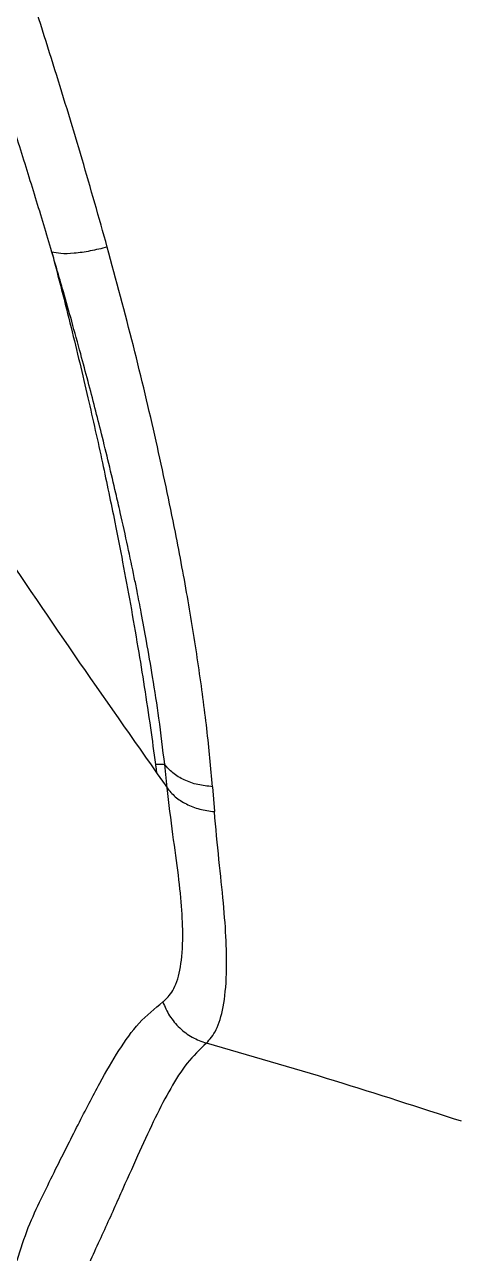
# Model space of a CAD drawing. Extents: x 943 to 1030, y 781 to 934.
# Drawn here: x 1015.67 to 1017.5, y 875.86 to 881.01 of the extents above; entities that cross this region are included whole.
import ezdxf

# ---------------------------------------------------------------- set-up
doc = ezdxf.new("R2010")
doc.units = 0
doc.header["$MEASUREMENT"] = 0
doc.layers.add('1', color=4, linetype='Continuous')

# ---------------------------------------------------------------- blocks, each defined once
blk = doc.blocks.new('AIRA')
at = {"layer": '1', "color": 3, "linetype": 'Continuous', "lineweight": 25}
for p, q in [((73.0771, 74.7418), (73.0385, 74.7418)), ((73.087, 74.6444), (73.0771, 74.7418)), ((73.2778, 74.6483), (73.2854, 74.544))]:
    blk.add_line(p, q, dxfattribs=at)
for points, knots in [([(72.8363, 76.9087), (72.8017, 77.0315), (72.7321, 77.278), (72.6174, 77.6528), (72.4773, 78.0936), (72.311, 78.5977), (72.1818, 78.9745), (72.1176, 79.1619)], [0, 0, 0, 0, 0.164983, 0.331327, 0.500103, 0.751328, 1, 1, 1, 1]), ([(72.6042, 76.8881), (72.593, 76.926), (72.5705, 77.0018), (72.536, 77.1157), (72.5008, 77.2296), (72.4649, 77.3437), (72.4323, 77.4457), (72.4065, 77.5255), (72.3855, 77.5903), (72.3629, 77.6594), (72.3353, 77.7434), (72.3097, 77.8207), (72.2873, 77.8881), (72.2669, 77.9491), (72.2425, 78.0219), (72.2083, 78.1234), (72.1665, 78.2467), (72.1182, 78.3879), (72.0706, 78.5262), (72.0227, 78.6647), (71.9744, 78.8033), (71.9258, 78.9422), (71.8932, 79.0348), (71.8769, 79.0812)], [0, 0, 0, 0, 0.052542, 0.104953, 0.15728, 0.209567, 0.261859, 0.297373, 0.319063, 0.350651, 0.392144, 0.43394, 0.456399, 0.484184, 0.517292, 0.555735, 0.62264, 0.685362, 0.74814, 0.810985, 0.873905, 0.936908, 1, 1, 1, 1]), ([(72.8363, 76.9087), (72.8124, 76.9029), (72.7634, 76.8909), (72.6963, 76.8819), (72.6396, 76.8799), (72.6159, 76.8854), (72.6042, 76.8881)], [0, 0, 0, 0, 0.2450965, 0.5, 0.7549035, 1, 1, 1, 1]), ([(73.2778, 74.6483), (73.2704, 74.7283), (73.2555, 74.8895), (73.2204, 75.1519), (73.1763, 75.4273), (73.1181, 75.741), (73.0424, 76.0974), (72.9474, 76.4965), (72.8736, 76.7703), (72.8363, 76.9087)], [0, 0, 0, 0, 0.124485, 0.250708, 0.374752, 0.501466, 0.664209, 0.830269, 1, 1, 1, 1]), ([(72.6042, 76.8881), (72.6316, 76.7823), (72.6848, 76.5766), (72.7548, 76.2824), (72.8158, 76.0102), (72.8635, 75.7812), (72.902, 75.5844), (72.9344, 75.4093), (72.9645, 75.2354), (72.9925, 75.0625), (73.0172, 74.8986), (73.0316, 74.7926), (73.0385, 74.7418)], [0, 0, 0, 0, 0.13623, 0.265053, 0.386338, 0.499987, 0.577802, 0.660791, 0.748949, 0.830846, 0.918894, 1, 1, 1, 1]), ([(73.0771, 74.7418), (73.0695, 74.8055), (73.0554, 74.9235), (73.0286, 75.0981), (73.0033, 75.2468), (72.981, 75.3672), (72.9635, 75.4567), (72.945, 75.5485), (72.922, 75.6579), (72.8959, 75.776), (72.8692, 75.892), (72.8432, 76.0018), (72.8139, 76.121), (72.7848, 76.2359), (72.7558, 76.3472), (72.7234, 76.4683), (72.689, 76.5933), (72.6553, 76.7124), (72.6274, 76.8091), (72.6111, 76.8647), (72.6042, 76.8881)], [0, 0, 0, 0, 0.104831, 0.193879, 0.267473, 0.325657, 0.368198, 0.394992, 0.455213, 0.520655, 0.557237, 0.612982, 0.668682, 0.716407, 0.765349, 0.815455, 0.875, 0.928236, 0.969919, 1, 1, 1, 1]), ([(72.3146, 75.7655), (72.4341, 75.588), (72.6732, 75.2331), (72.9198, 74.8821), (73.0431, 74.7066)], [0, 0, 0, 0, 0.499999, 1, 1, 1, 1]), ([(73.0385, 74.7418), (73.0393, 74.7359), (73.0408, 74.7241), (73.0424, 74.7125), (73.0431, 74.7066)], [0, 0, 0, 0, 0.499997, 1, 1, 1, 1]), ([(73.2778, 74.6483), (73.2569, 74.6506), (73.2145, 74.6552), (73.1577, 74.6756), (73.1093, 74.7042), (73.0877, 74.7294), (73.0771, 74.7418)], [0, 0, 0, 0, 0.246428, 0.500001, 0.753573, 1, 1, 1, 1]), ([(73.0431, 74.7066), (73.0504, 74.6962), (73.065, 74.6755), (73.0796, 74.6548), (73.0869, 74.6444)], [0, 0, 0, 0, 0.5, 1, 1, 1, 1]), ([(73.0692, 73.7466), (73.0841, 73.7603), (73.1138, 73.7874), (73.1434, 73.8733), (73.1552, 73.9889), (73.1508, 74.1268), (73.136, 74.2755), (73.1109, 74.4469), (73.095, 74.5777), (73.0869, 74.6444)], [0, 0, 0, 0, 0.1661351, 0.3306607, 0.4955022, 0.620176, 0.7442714, 0.8696437, 1, 1, 1, 1]), ([(73.0869, 74.6444), (73.0976, 74.6312), (73.119, 74.6049), (73.1667, 74.5747), (73.2225, 74.5526), (73.2645, 74.5469), (73.2854, 74.544)], [0, 0, 0, 0, 0.25, 0.5, 0.75, 1, 1, 1, 1]), ([(73.2518, 73.5741), (73.2663, 73.5905), (73.2952, 73.6232), (73.3247, 73.7198), (73.3379, 73.8474), (73.3361, 73.9979), (73.3246, 74.1582), (73.304, 74.3393), (73.2916, 74.4757), (73.2854, 74.544)], [0, 0, 0, 0, 0.16496, 0.330251, 0.497192, 0.623732, 0.749172, 0.874326, 1, 1, 1, 1]), ([(72.4586, 72.6642), (72.4735, 72.7115), (72.5031, 72.805), (72.5601, 72.9228), (72.6138, 73.0337), (72.6655, 73.1368), (72.7143, 73.2334), (72.7608, 73.3235), (72.8175, 73.4309), (72.8851, 73.5472), (72.9669, 73.6635), (73.035, 73.7189), (73.0692, 73.7467)], [0, 0, 0, 0, 0.081764, 0.161878, 0.241691, 0.3214, 0.401021, 0.480613, 0.560228, 0.706357, 0.85287, 1, 1, 1, 1]), ([(73.0692, 73.7466), (73.0778, 73.727), (73.0952, 73.687), (73.1384, 73.6368), (73.1909, 73.5966), (73.2317, 73.5816), (73.2518, 73.5741)], [0, 0, 0, 0, 0.24645, 0.500001, 0.753552, 1, 1, 1, 1]), ([(73.2518, 73.5741), (73.2242, 73.5475), (73.1688, 73.4943), (73.1017, 73.3875), (73.0374, 73.264), (72.9729, 73.1229), (72.9025, 72.9665), (72.8262, 72.7943), (72.7386, 72.6097), (72.6899, 72.4699), (72.6656, 72.4)], [0, 0, 0, 0, 0.125134, 0.250096, 0.374997, 0.499908, 0.624886, 0.74999, 0.875097, 1, 1, 1, 1]), ([(74.3208, 73.2469), (74.1435, 73.3044), (73.789, 73.4193), (73.4309, 73.5225), (73.2518, 73.5741)], [0, 0, 0, 0, 0.5, 1, 1, 1, 1])]:
    blk.add_open_spline(points, degree=3, knots=knots, dxfattribs=at)

msp = doc.modelspace()

# ---------------------------------------------------------------- block references
at = {"layer": '1'}
msp.add_blockref('AIRA', (943.1775, 803.1658), dxfattribs=at)

doc.saveas('drawing.dxf')
